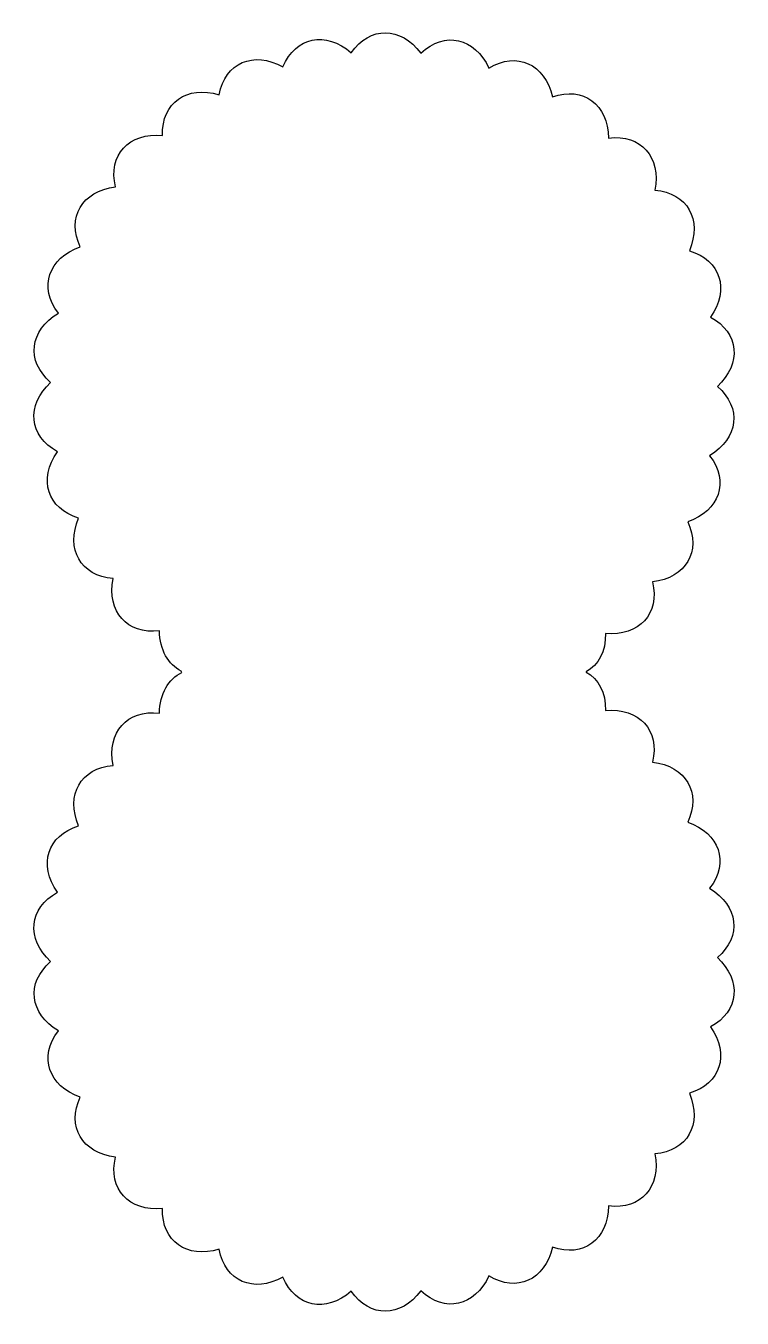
# Model space of a CAD drawing. Header units: centimetres. Extents: x -5.1 to 4.3, y -9.4 to 7.6.
import ezdxf

# ---------------------------------------------------------------- set-up
doc = ezdxf.new("R2010")
doc.units = ezdxf.units.CM
doc.header["$MEASUREMENT"] = 0
doc.layers.add('Camada 1', color=7, linetype='Continuous')

msp = doc.modelspace()

# ---------------------------------------------------------------- linework, layer by layer
at = {"layer": 'Camada 1', "color": 250}
msp.add_open_spline([(2.26319, -0.90228), (2.42377, -0.81296), (2.52211, -0.63574), (2.5169, -0.39822), (2.5169, -0.39822), (2.95807, -0.4359), (3.2322, -0.13996), (3.13359, 0.27835), (3.13359, 0.27835), (3.57296, 0.3332), (3.77965, 0.67964), (3.59616, 1.06832), (3.59616, 1.06832), (4.01455, 1.21334), (4.14461, 1.59518), (3.8844, 1.93721), (3.8844, 1.93721), (4.2635, 2.16605), (4.31131, 2.56663), (3.9856, 2.84706), (3.9856, 2.84706), (4.30887, 3.14972), (4.27238, 3.55143), (3.89551, 3.75805), (3.89551, 3.75805), (4.14869, 4.1213), (4.02947, 4.50666), (3.61796, 4.63041), (3.61796, 4.63041), (3.7901, 5.03837), (3.59335, 5.39053), (3.16507, 5.42601), (3.16507, 5.42601), (3.24863, 5.86083), (2.98301, 6.16438), (2.55674, 6.11006), (2.55674, 6.11006), (2.54806, 6.55271), (2.22514, 6.79443), (1.81943, 6.65267), (1.81943, 6.65267), (1.71891, 7.08389), (1.35278, 7.25317), (0.98544, 7.03015), (0.98544, 7.03015), (0.79748, 7.43102), (0.40412, 7.5205), (0.09117, 7.22597), (0.09117, 7.22597), (-0.17603, 7.579), (-0.57934, 7.58475), (-0.82429, 7.23161), (-0.82429, 7.23161), (-1.15899, 7.52136), (-1.55473, 7.44309), (-1.72091, 7.04677), (-1.72091, 7.04677), (-2.10852, 7.26061), (-2.47939, 7.10178), (-2.55948, 6.67953), (-2.55948, 6.67953), (-2.98313, 6.80809), (-3.31283, 6.57565), (-3.30341, 6.146), (-3.30341, 6.146), (-3.74452, 6.1837), (-4.01868, 5.88774), (-3.9201, 5.46943), (-3.9201, 5.46943), (-4.35947, 5.41458), (-4.56613, 5.06811), (-4.3827, 4.67944), (-4.3827, 4.67944), (-4.80103, 4.53447), (-4.9311, 4.1526), (-4.67094, 3.81052), (-4.67094, 3.81052), (-5.04998, 3.58176), (-5.09782, 3.18116), (-4.7722, 2.9007), (-4.7722, 2.9007), (-5.09539, 2.59807), (-5.05893, 2.19635), (-4.68208, 1.98969), (-4.68208, 1.98969), (-4.93531, 1.6265), (-4.81609, 1.2411), (-4.40453, 1.11728), (-4.40453, 1.11728), (-4.57672, 0.7094), (-4.37995, 0.35721), (-3.95164, 0.32173), (-3.95164, 0.32173), (-4.03525, -0.11311), (-3.76958, -0.41664), (-3.34323, -0.36232), (-3.34323, -0.36232), (-3.33826, -0.61825), (-3.22822, -0.80701), (-3.05785, -0.89331), (-3.05785, -0.89331), (-3.05785, -0.89331), (-3.04877, -0.91207), (-3.04877, -0.91207), (-3.04877, -0.91207), (-3.22427, -0.99623), (-3.33817, -1.18713), (-3.3432, -1.44753), (-3.3432, -1.44753), (-3.76955, -1.39321), (-4.03519, -1.69679), (-3.95161, -2.13158), (-3.95161, -2.13158), (-4.37992, -2.16711), (-4.57669, -2.51927), (-4.4045, -2.92716), (-4.4045, -2.92716), (-4.81606, -3.05099), (-4.93528, -3.43635), (-4.68205, -3.79957), (-4.68205, -3.79957), (-5.0589, -4.00624), (-5.09536, -4.40795), (-4.77217, -4.71058), (-4.77217, -4.71058), (-5.09782, -4.99106), (-5.04998, -5.39162), (-4.67091, -5.62043), (-4.67091, -5.62043), (-4.93107, -5.96251), (-4.80101, -6.34433), (-4.38267, -6.48935), (-4.38267, -6.48935), (-4.56608, -6.878), (-4.35944, -7.22449), (-3.92007, -7.27932), (-3.92007, -7.27932), (-4.01865, -7.69768), (-3.74449, -7.99359), (-3.30338, -7.95589), (-3.30338, -7.95589), (-3.3128, -8.38555), (-2.98313, -8.61798), (-2.55942, -8.48942), (-2.55942, -8.48942), (-2.47936, -8.91167), (-2.10854, -9.0705), (-1.72088, -8.85666), (-1.72088, -8.85666), (-1.55475, -9.25298), (-1.15901, -9.33127), (-0.82423, -9.0415), (-0.82423, -9.0415), (-0.57931, -9.39464), (-0.176, -9.3889), (0.0912, -9.03586), (0.0912, -9.03586), (0.40415, -9.33039), (0.79748, -9.24091), (0.98547, -8.84004), (0.98547, -8.84004), (1.35284, -9.06308), (1.71897, -8.89378), (1.81946, -8.46256), (1.81946, -8.46256), (2.2252, -8.6043), (2.5481, -8.36263), (2.55677, -7.91993), (2.55677, -7.91993), (2.98304, -7.97428), (3.24866, -7.67067), (3.1651, -7.23588), (3.1651, -7.23588), (3.59341, -7.2004), (3.79013, -6.84824), (3.61799, -6.44028), (3.61799, -6.44028), (4.02955, -6.31653), (4.14877, -5.9312), (3.89554, -5.56792), (3.89554, -5.56792), (4.27241, -5.36128), (4.3089, -4.95962), (3.98563, -4.65691), (3.98563, -4.65691), (4.31133, -4.37648), (4.26352, -3.97595), (3.88443, -3.74706), (3.88443, -3.74706), (4.14467, -3.40503), (4.01461, -3.02324), (3.59619, -2.87817), (3.59619, -2.87817), (3.77968, -2.4895), (3.57299, -2.14305), (3.13362, -2.0882), (3.13362, -2.0882), (3.23228, -1.66984), (2.9581, -1.37398), (2.51693, -1.41163), (2.51693, -1.41163), (2.52217, -1.17303), (2.42287, -0.99533), (2.261, -0.90638), (2.261, -0.90638), (2.261, -0.90638), (2.26319, -0.90228), (2.26319, -0.90228)], degree=3, knots=[0, 0, 0, 0, 0.01886792, 0.01886792, 0.01886792, 0.01886792, 0.03773585, 0.03773585, 0.03773585, 0.03773585, 0.05660377, 0.05660377, 0.05660377, 0.05660377, 0.0754717, 0.0754717, 0.0754717, 0.0754717, 0.09433962, 0.09433962, 0.09433962, 0.09433962, 0.11320755, 0.11320755, 0.11320755, 0.11320755, 0.13207547, 0.13207547, 0.13207547, 0.13207547, 0.1509434, 0.1509434, 0.1509434, 0.1509434, 0.16981132, 0.16981132, 0.16981132, 0.16981132, 0.18867925, 0.18867925, 0.18867925, 0.18867925, 0.20754717, 0.20754717, 0.20754717, 0.20754717, 0.22641509, 0.22641509, 0.22641509, 0.22641509, 0.24528302, 0.24528302, 0.24528302, 0.24528302, 0.26415094, 0.26415094, 0.26415094, 0.26415094, 0.28301887, 0.28301887, 0.28301887, 0.28301887, 0.30188679, 0.30188679, 0.30188679, 0.30188679, 0.32075472, 0.32075472, 0.32075472, 0.32075472, 0.33962264, 0.33962264, 0.33962264, 0.33962264, 0.35849057, 0.35849057, 0.35849057, 0.35849057, 0.37735849, 0.37735849, 0.37735849, 0.37735849, 0.39622642, 0.39622642, 0.39622642, 0.39622642, 0.41509434, 0.41509434, 0.41509434, 0.41509434, 0.43396226, 0.43396226, 0.43396226, 0.43396226, 0.45283019, 0.45283019, 0.45283019, 0.45283019, 0.47169811, 0.47169811, 0.47169811, 0.47169811, 0.49056604, 0.49056604, 0.49056604, 0.49056604, 0.50943396, 0.50943396, 0.50943396, 0.50943396, 0.52830189, 0.52830189, 0.52830189, 0.52830189, 0.54716981, 0.54716981, 0.54716981, 0.54716981, 0.56603774, 0.56603774, 0.56603774, 0.56603774, 0.58490566, 0.58490566, 0.58490566, 0.58490566, 0.60377358, 0.60377358, 0.60377358, 0.60377358, 0.62264151, 0.62264151, 0.62264151, 0.62264151, 0.64150943, 0.64150943, 0.64150943, 0.64150943, 0.66037736, 0.66037736, 0.66037736, 0.66037736, 0.67924528, 0.67924528, 0.67924528, 0.67924528, 0.69811321, 0.69811321, 0.69811321, 0.69811321, 0.71698113, 0.71698113, 0.71698113, 0.71698113, 0.73584906, 0.73584906, 0.73584906, 0.73584906, 0.75471698, 0.75471698, 0.75471698, 0.75471698, 0.77358491, 0.77358491, 0.77358491, 0.77358491, 0.79245283, 0.79245283, 0.79245283, 0.79245283, 0.81132075, 0.81132075, 0.81132075, 0.81132075, 0.83018868, 0.83018868, 0.83018868, 0.83018868, 0.8490566, 0.8490566, 0.8490566, 0.8490566, 0.86792453, 0.86792453, 0.86792453, 0.86792453, 0.88679245, 0.88679245, 0.88679245, 0.88679245, 0.90566038, 0.90566038, 0.90566038, 0.90566038, 0.9245283, 0.9245283, 0.9245283, 0.9245283, 0.94339623, 0.94339623, 0.94339623, 0.94339623, 0.96226415, 0.96226415, 0.96226415, 0.96226415, 1, 1, 1, 1], dxfattribs=at)

doc.saveas('drawing.dxf')
